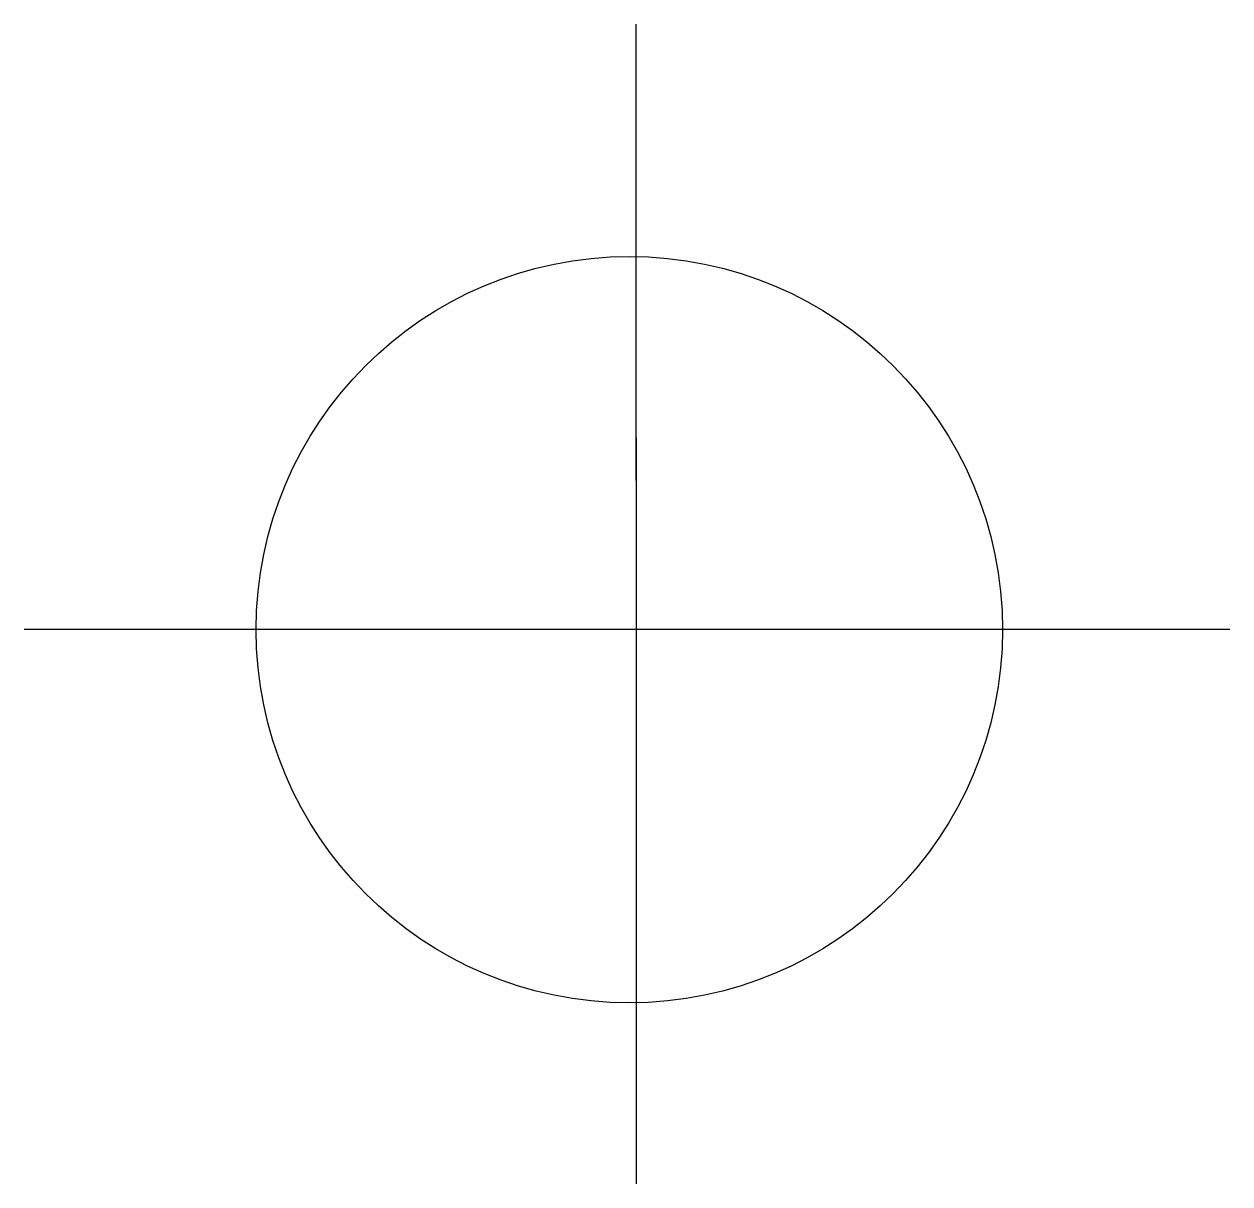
# Model space of a CAD drawing. Header units: metres. Extents: x -40031 to -39062, y -302371 to -301439.
import ezdxf

# ---------------------------------------------------------------- set-up
doc = ezdxf.new("R2010")
doc.units = ezdxf.units.M
doc.layers.add('TEXT', color=3, linetype='Continuous')

msp = doc.modelspace()

# ---------------------------------------------------------------- linework, layer by layer
at = {"layer": 'TEXT'}
for p, q in [((-39539.16, -301805.51), (-39539.16, -301438.66)), ((-39539.16, -301771.09), (-39539.16, -302370.99)), ((-40031.09, -301925.01), (-39431.1, -301925.01)), ((-39434.83, -301925.01), (-39061.82, -301925.01))]:
    msp.add_line(p, q, dxfattribs=at)
msp.add_circle((-39544.59, -301925.46), 300, dxfattribs=at)

doc.saveas('drawing.dxf')
